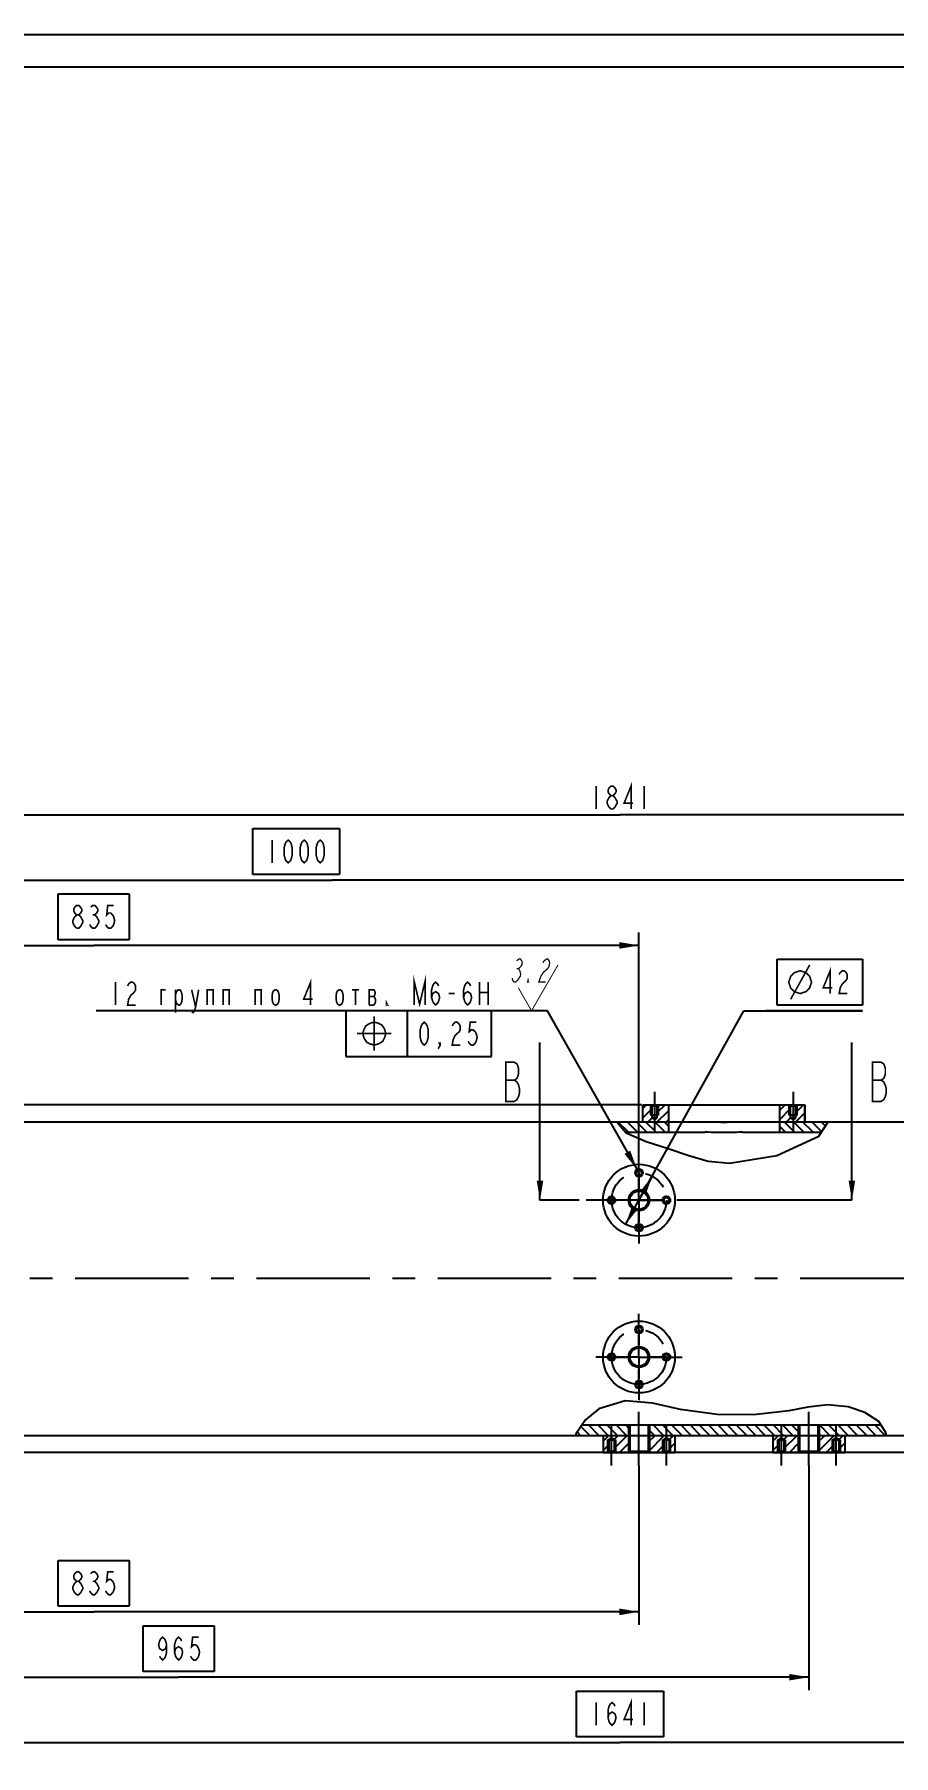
# Model space of a CAD drawing. Header units: millimetres. Extents: x 0 to 841, y 0 to 594.
# Drawn here: x 202.3 to 333.9, y 330.6 to 594 of the extents above; entities that cross this region are included whole.
import ezdxf

# ---------------------------------------------------------------- set-up
doc = ezdxf.new("R2010")
doc.units = ezdxf.units.MM
doc.header["$LTSCALE"] = 46.255
doc.linetypes.add('CENTER', pattern=[0.6, 0.375, -0.075, 0.075, -0.075])
doc.linetypes.add('PHANTOM', pattern=[0.8, 0.45, -0.05, 0.1, -0.05, 0.1, -0.05])
doc.layers.get('0').update_dxf_attribs({"linetype": 'CONTINUOUS'})
for name, color, linetype in [('ALL_AXIS', 7, 'CONTINUOUS'), ('ALL_DIMENSIONS', 7, 'CONTINUOUS'), ('ALL_ROUND', 7, 'CONTINUOUS'), ('ALL_SURF_FIN', 7, 'CONTINUOUS'), ('DEFAULT_1', 7, 'CENTER'), ('DEFAULT_3', 7, 'PHANTOM')]:
    doc.layers.add(name, color=color, linetype=linetype)
doc.styles.get("Standard").update_dxf_attribs({"font": 'txt', "width": 0.7})
doc.dimstyles.new('DIMSTYLE_1', dxfattribs={"dimtxt": 3.5, "dimasz": 3, "dimexe": 0.18, "dimexo": 0.0625, "dimgap": 0.09, "dimtad": 1, "dimlfac": 5, "dimdsep": 46, "dimtxsty": 'STANDARD', "dimblk": '_FILLED', "dimblk1": '_FILLED', "dimblk2": '_FILLED', "dimcen": 0.09, "dimadec": 0, "dimazin": 0, "dimtp": 1.2, "dimtm": 1.2, "dimtfac": 1, "dimtofl": 0, "dimtmove": 0, "dimatfit": 3, "dimldrblk": '_FILLED', "dimfxl": 1, "dimtolj": 1, "dimarcsym": 0})
doc.dimstyles.new('DIMSTYLE_12', dxfattribs={"dimtxt": 3.5, "dimasz": 3, "dimexe": 0.18, "dimexo": 0.0625, "dimgap": 0.09, "dimtad": 1, "dimdec": 5, "dimlfac": 5, "dimdsep": 46, "dimtxsty": 'STANDARD', "dimblk": '_FILLED', "dimblk1": '_FILLED', "dimblk2": '_FILLED', "dimcen": 0.09, "dimadec": 0, "dimazin": 0, "dimtp": 0.8, "dimtm": 0.8, "dimtfac": 1, "dimtdec": 5, "dimtofl": 0, "dimtmove": 0, "dimatfit": 3, "dimldrblk": '_FILLED', "dimfxl": 1, "dimtolj": 1, "dimarcsym": 0})
doc.dimstyles.new('DIMSTYLE_13', dxfattribs={"dimtxt": 3.5, "dimasz": 3, "dimexe": 0.18, "dimexo": 0.0625, "dimgap": 0.09, "dimtad": 1, "dimdec": 5, "dimlfac": 5, "dimdsep": 46, "dimtxsty": 'STANDARD', "dimblk": '_FILLED', "dimblk1": '_FILLED', "dimblk2": '_FILLED', "dimcen": 0.09, "dimadec": 0, "dimazin": 0, "dimtp": 1.2, "dimtm": 1.2, "dimtfac": 1, "dimtdec": 5, "dimtofl": 0, "dimtmove": 0, "dimatfit": 3, "dimldrblk": '_FILLED', "dimfxl": 1, "dimtolj": 1, "dimarcsym": 0})
doc.dimstyles.new('DIMSTYLE_3', dxfattribs={"dimtxt": 3.5, "dimasz": 3, "dimexe": 0.18, "dimexo": 0.0625, "dimgap": 0.09, "dimtad": 1, "dimtih": 1, "dimtoh": 1, "dimlfac": 5, "dimdsep": 46, "dimtxsty": 'STANDARD', "dimblk": '_FILLED', "dimblk1": '_FILLED', "dimblk2": '_FILLED', "dimcen": 0.09, "dimadec": 0, "dimazin": 0, "dimtp": 0.3, "dimtm": 0.3, "dimtfac": 1, "dimtofl": 0, "dimtmove": 0, "dimatfit": 3, "dimldrblk": '_FILLED', "dimfxl": 1, "dimtolj": 1, "dimarcsym": 0})
doc.dimstyles.new('DIMSTYLE_4', dxfattribs={"dimtxt": 3.5, "dimasz": 3, "dimexe": 0.18, "dimexo": 0.0625, "dimgap": 0.09, "dimtad": 1, "dimtih": 1, "dimtoh": 1, "dimlfac": 5, "dimdsep": 46, "dimtxsty": 'STANDARD', "dimblk": '_FILLED', "dimblk1": '_FILLED', "dimblk2": '_FILLED', "dimcen": 0.09, "dimadec": 0, "dimazin": 0, "dimtp": 0.1, "dimtm": 0.1, "dimtfac": 1, "dimtofl": 0, "dimtmove": 0, "dimatfit": 3, "dimldrblk": '_FILLED', "dimfxl": 1, "dimtolj": 1, "dimarcsym": 0})
doc.dimstyles.new('DIMSTYLE_9', dxfattribs={"dimtxt": 3.5, "dimasz": 3, "dimexe": 0.18, "dimexo": 0.0625, "dimgap": 0.09, "dimtad": 1, "dimdec": 5, "dimlfac": 5, "dimdsep": 46, "dimtxsty": 'STANDARD', "dimblk": '_FILLED', "dimblk1": '_FILLED', "dimblk2": '_FILLED', "dimcen": 0.09, "dimadec": 0, "dimazin": 0, "dimtp": 0.5, "dimtm": 0.5, "dimtfac": 1, "dimtdec": 5, "dimtofl": 0, "dimtmove": 0, "dimatfit": 3, "dimldrblk": '_FILLED', "dimfxl": 1, "dimtolj": 1, "dimarcsym": 0})
doc.dimstyles.get("Standard").update_dxf_attribs({"dimtxt": 3.5, "dimasz": 3, "dimexe": 0.18, "dimexo": 0.0625, "dimgap": 0.09, "dimtad": 1, "dimdec": 5, "dimdsep": 46, "dimtxsty": 'STANDARD', "dimblk": '_FILLED', "dimblk1": '_FILLED', "dimblk2": '_FILLED', "dimcen": 0.09, "dimadec": 0, "dimazin": 0, "dimtol": 1, "dimtp": 1e-05, "dimtm": 1e-05, "dimtfac": 1, "dimtdec": 5, "dimtofl": 0, "dimtmove": 0, "dimatfit": 3, "dimldrblk": '_FILLED', "dimfxl": 1, "dimtolj": 1, "dimarcsym": 0})

# ---------------------------------------------------------------- blocks, each defined once
blk = doc.blocks.new('_FILLED')
at = {"color": 0, "linetype": 'ByBlock'}
blk.add_solid([(0, 0), (-1, 0.167), (-1, -0.167)], dxfattribs=at)
blk = doc.blocks.new('*D2')
at = {"layer": 'ALL_DIMENSIONS', "color": 2, "linetype": 'Continuous'}
for p, q in [((107.87, 428.57), (107.87, 476.57)), ((107.87, 474.57), (291.97, 474.57)), ((476.07, 474.57), (291.97, 474.57)), ((476.07, 428.57), (476.07, 476.57))]:
    blk.add_line(p, q, dxfattribs=at)
at = {"layer": 'ALL_DIMENSIONS', "color": 2, "linetype": 'Continuous', "xscale": 3, "yscale": 3, "zscale": 3, "rotation": 180}
blk.add_blockref('_FILLED', (107.87, 474.57), dxfattribs=at)
at = {"layer": 'ALL_DIMENSIONS', "color": 2, "linetype": 'Continuous', "xscale": 3, "yscale": 3, "zscale": 3}
blk.add_blockref('_FILLED', (476.07, 474.57), dxfattribs=at)
blk = doc.blocks.new('*D10')
at = {"layer": 'ALL_DIMENSIONS', "color": 2, "linetype": 'Continuous'}
for p, q in [((294.87, 415.57), (310.93, 444.57)), ((310.93, 444.57), (329.11, 444.57)), ((329.11, 444.57), (314.3, 444.57)), ((296.9, 419.25), (294.87, 415.57)), ((292.83, 411.9), (294.87, 415.57))]:
    blk.add_line(p, q, dxfattribs=at)
at = {"layer": 'ALL_DIMENSIONS', "color": 2, "linetype": 'Continuous', "xscale": 3, "yscale": 3, "zscale": 3}
for p, rotation in [((296.9, 419.25), 61.0140254171), ((292.83, 411.9), 241.0140254171)]:
    blk.add_blockref('_FILLED', p, dxfattribs=dict(at, rotation=rotation))
blk = doc.blocks.new('*D11')
at = {"layer": 'ALL_DIMENSIONS', "color": 2, "linetype": 'Continuous'}
for p, q in [((274.05, 444.57), (211.75, 444.57)), ((280.85, 444.57), (274.05, 444.57)), ((294.57, 420.3), (280.85, 444.57))]:
    blk.add_line(p, q, dxfattribs=at)
at = {"layer": 'ALL_DIMENSIONS', "color": 2, "linetype": 'Continuous', "xscale": 3, "yscale": 3, "zscale": 3, "rotation": 299.4796698303}
blk.add_blockref('_FILLED', (294.57, 420.3), dxfattribs=at)
blk = doc.blocks.new('SF2_BL5', base_point=(278.95, 448.53))
at = {"layer": 'ALL_SURF_FIN', "color": 2, "linetype": 'Continuous'}
for points, const_width in [([(276.13, 452.19), (276.46, 452.48), (276.72, 452.48), (276.92, 452.19), (276.99, 451.9), (276.93, 451.6), (276.74, 451.31), (276.41, 451.02), (276.61, 450.73), (276.68, 450.44), (276.75, 450.15), (276.69, 449.85), (276.49, 449.56), (276.3, 449.27), (275.98, 448.98), (275.71, 448.98), (275.51, 449.27), (275.44, 449.56)], 0.194), ([(276.15, 451.02), (276.41, 451.02)], 0.194), ([(278.41, 444.57), (282.46, 451.58)], 0.146), ([(280.14, 451.9), (280.33, 452.19), (280.66, 452.48), (280.92, 452.48), (281.12, 452.19), (281.19, 451.9), (281.07, 451.31), (280.87, 451.02), (280.55, 450.73), (280.22, 450.44), (279.84, 449.85), (279.52, 448.98), (280.57, 448.98)], 0.194), ([(278.41, 444.57), (276.38, 448.1)], 0.146), ([(277.95, 448.98), (277.81, 448.98), (277.88, 449.27), (277.95, 448.98)], 0.194)]:
    blk.add_lwpolyline(points, dxfattribs=dict(at, const_width=const_width))
blk = doc.blocks.new('*D18')
at = {"layer": 'ALL_DIMENSIONS', "color": 2, "linetype": 'Continuous'}
for p, q in [((295.25, 430.17), (85.87, 430.17)), ((87.87, 430.17), (87.87, 403.57)), ((87.87, 376.97), (87.87, 403.57)), ((450.54, 376.97), (85.87, 376.97))]:
    blk.add_line(p, q, dxfattribs=at)
at = {"layer": 'ALL_DIMENSIONS', "color": 2, "linetype": 'Continuous', "xscale": 3, "yscale": 3, "zscale": 3}
for p, rotation in [((87.87, 430.17), 90), ((87.87, 376.97), 270)]:
    blk.add_blockref('_FILLED', p, dxfattribs=dict(at, rotation=rotation))
blk = doc.blocks.new('*D24')
at = {"layer": 'ALL_DIMENSIONS', "color": 2, "linetype": 'Continuous'}
for p, q in [((127.87, 422.17), (127.87, 456.57)), ((294.87, 422.17), (294.87, 456.57)), ((127.87, 454.57), (211.37, 454.57)), ((294.87, 454.57), (211.37, 454.57))]:
    blk.add_line(p, q, dxfattribs=at)
at = {"layer": 'ALL_DIMENSIONS', "color": 2, "linetype": 'Continuous', "xscale": 3, "yscale": 3, "zscale": 3, "rotation": 180}
blk.add_blockref('_FILLED', (127.87, 454.57), dxfattribs=at)
at = {"layer": 'ALL_DIMENSIONS', "color": 2, "linetype": 'Continuous', "xscale": 3, "yscale": 3, "zscale": 3}
blk.add_blockref('_FILLED', (294.87, 454.57), dxfattribs=at)
blk = doc.blocks.new('*D25')
at = {"layer": 'ALL_DIMENSIONS', "color": 2, "linetype": 'Continuous'}
for p, q in [((147.87, 403.57), (147.87, 466.57)), ((347.87, 403.57), (347.87, 466.57)), ((147.87, 464.57), (247.87, 464.57)), ((347.87, 464.57), (247.87, 464.57))]:
    blk.add_line(p, q, dxfattribs=at)
at = {"layer": 'ALL_DIMENSIONS', "color": 2, "linetype": 'Continuous', "xscale": 3, "yscale": 3, "zscale": 3, "rotation": 180}
blk.add_blockref('_FILLED', (147.87, 464.57), dxfattribs=at)
at = {"layer": 'ALL_DIMENSIONS', "color": 2, "linetype": 'Continuous', "xscale": 3, "yscale": 3, "zscale": 3}
blk.add_blockref('_FILLED', (347.87, 464.57), dxfattribs=at)
blk = doc.blocks.new('*D26')
at = {"layer": 'ALL_DIMENSIONS', "color": 2, "linetype": 'Continuous'}
for p, q in [((127.87, 374.97), (127.87, 350.57)), ((294.87, 374.97), (294.87, 350.57)), ((127.87, 352.57), (211.37, 352.57)), ((294.87, 352.57), (211.37, 352.57))]:
    blk.add_line(p, q, dxfattribs=at)
at = {"layer": 'ALL_DIMENSIONS', "color": 2, "linetype": 'Continuous', "xscale": 3, "yscale": 3, "zscale": 3, "rotation": 180}
blk.add_blockref('_FILLED', (127.87, 352.57), dxfattribs=at)
at = {"layer": 'ALL_DIMENSIONS', "color": 2, "linetype": 'Continuous', "xscale": 3, "yscale": 3, "zscale": 3}
blk.add_blockref('_FILLED', (294.87, 352.57), dxfattribs=at)
blk = doc.blocks.new('*D27')
at = {"layer": 'ALL_DIMENSIONS', "color": 2, "linetype": 'Continuous'}
for p, q in [((127.87, 374.97), (127.87, 340.57)), ((320.87, 374.97), (320.87, 340.57)), ((127.87, 342.57), (224.37, 342.57)), ((320.87, 342.57), (224.37, 342.57))]:
    blk.add_line(p, q, dxfattribs=at)
at = {"layer": 'ALL_DIMENSIONS', "color": 2, "linetype": 'Continuous', "xscale": 3, "yscale": 3, "zscale": 3, "rotation": 180}
blk.add_blockref('_FILLED', (127.87, 342.57), dxfattribs=at)
at = {"layer": 'ALL_DIMENSIONS', "color": 2, "linetype": 'Continuous', "xscale": 3, "yscale": 3, "zscale": 3}
blk.add_blockref('_FILLED', (320.87, 342.57), dxfattribs=at)
blk = doc.blocks.new('*D28')
at = {"layer": 'ALL_DIMENSIONS', "color": 2, "linetype": 'Continuous'}
for p, q in [((127.87, 374.97), (127.87, 330.57)), ((456.07, 374.97), (456.07, 330.57)), ((127.87, 332.57), (291.97, 332.57)), ((456.07, 332.57), (291.97, 332.57))]:
    blk.add_line(p, q, dxfattribs=at)
at = {"layer": 'ALL_DIMENSIONS', "color": 2, "linetype": 'Continuous', "xscale": 3, "yscale": 3, "zscale": 3, "rotation": 180}
blk.add_blockref('_FILLED', (127.87, 332.57), dxfattribs=at)
at = {"layer": 'ALL_DIMENSIONS', "color": 2, "linetype": 'Continuous', "xscale": 3, "yscale": 3, "zscale": 3}
blk.add_blockref('_FILLED', (456.07, 332.57), dxfattribs=at)

msp = doc.modelspace()

# ---------------------------------------------------------------- linework, layer by layer
at = {"color": 7, "linetype": 'Continuous'}
for p, q in [((0, 594), (841, 594)), ((835, 589), (20, 589)), ((295.4673863, 427.5731106), (295.4673863, 430.1731106)), ((295.4673863, 430.1731106), (320.2673863, 430.1731106)), ((296.8673863, 429.9731106), (296.6673863, 430.1731106)), ((296.8673863, 428.1731106), (296.8673863, 429.9731106)), ((297.6673863, 429.9731106), (296.8673863, 429.9731106)), ((297.6673863, 429.9731106), (297.8673863, 430.1731106)), ((297.6673863, 428.1731106), (297.6673863, 429.9731106)), ((299.3673863, 430.1731106), (299.3673863, 425.9731106)), ((316.3673863, 430.1731106), (316.3673863, 425.9731106)), ((318.0673863, 429.9731106), (317.8673863, 430.1731106)), ((318.0673863, 428.1731106), (318.0673863, 429.9731106)), ((318.8673863, 429.9731106), (318.0673863, 429.9731106)), ((318.8673863, 429.9731106), (319.0673863, 430.1731106)), ((318.8673863, 428.1731106), (318.8673863, 429.9731106)), ((320.2673863, 430.1731106), (320.2673863, 427.5731106)), ((110.2673863, 427.5731106), (473.6673863, 427.5731106)), ((291.4634247, 427.5731106), (292.8975307, 425.9109072)), ((297.8673863, 428.5731106), (296.6673863, 428.5731106)), ((297.6673863, 428.1731106), (296.8673863, 428.1731106)), ((297.2673863, 427.9327663), (296.8673863, 428.1731106)), ((297.2673863, 427.9327663), (297.6673863, 428.1731106)), ((319.0673863, 428.5731106), (317.8673863, 428.5731106)), ((318.8673863, 428.1731106), (318.0673863, 428.1731106)), ((318.4673863, 427.9327663), (318.0673863, 428.1731106)), ((318.4673863, 427.9327663), (318.8673863, 428.1731106)), ((322.4133093, 425.3913959), (323.8384572, 427.5731106)), ((292.8438633, 425.9731106), (304.995105, 425.9731106)), ((292.8975307, 425.9109072), (295.9516613, 424.5396779)), ((295.9516613, 424.5396779), (299.3618314, 423.47453)), ((310.7396677, 425.9731106), (322.7932992, 425.9731106)), ((315.9676243, 422.4371514), (322.4133093, 425.3913959)), ((299.3618314, 423.47453), (302.5018145, 422.4174736)), ((302.5018145, 422.4174736), (305.4787273, 421.5717011)), ((305.4787273, 421.5717011), (308.7255427, 421.2272393)), ((308.7255427, 421.2272393), (315.9676243, 422.4371514)), ((292.7292492, 384.8787825), (288.7304563, 383.6432136)), ((296.926219, 384.4997923), (292.7292492, 384.8787825)), ((288.7304563, 383.6432136), (286.6931986, 381.9581527)), ((301.2000313, 383.545028), (296.926219, 384.4997923)), ((306.8414286, 382.750736), (301.2000313, 383.545028)), ((312.380423, 382.7080594), (306.8414286, 382.750736)), ((317.7934027, 383.3486567), (312.380423, 382.7080594)), ((320.7347819, 383.9030593), (317.7934027, 383.3486567)), ((323.7415694, 384.23568), (320.7347819, 383.9030593)), ((326.9246663, 383.9377705), (323.7415694, 384.23568)), ((329.4631965, 383.0692033), (326.9246663, 383.9377705)), ((331.5887436, 381.691233), (329.4631965, 383.0692033)), ((285.2271897, 379.8796965), (285.1631122, 379.5731106)), ((285.1631122, 379.5731106), (332.6573263, 379.5731106)), ((286.6931986, 381.9581527), (285.2271897, 379.8796965)), ((286.1394805, 381.1731106), (331.9175077, 381.1731106)), ((289.3673863, 379.5731106), (289.3673863, 376.9731106)), ((293.4673863, 381.1731106), (293.4673863, 377.1731106)), ((296.2673863, 381.1731106), (296.2673863, 377.1731106)), ((300.3673863, 379.5731106), (300.3673863, 376.9731106)), ((315.3673863, 379.5731106), (315.3673863, 376.9731106)), ((319.4673863, 381.1731106), (319.4673863, 377.1731106)), ((322.2673863, 381.1731106), (322.2673863, 377.1731106)), ((326.3673863, 379.5731106), (326.3673863, 376.9731106)), ((332.7176185, 379.9121597), (331.5887436, 381.691233)), ((332.6573263, 379.5731106), (332.7176185, 379.9121597)), ((289.3673863, 376.9731106), (300.3673863, 376.9731106)), ((290.0673863, 378.8931106), (291.2673863, 378.8931106)), ((290.2673863, 377.1731106), (290.0673863, 376.9731106)), ((290.6673863, 379.2134548), (290.2673863, 378.9731106)), ((290.2673863, 378.9731106), (291.0673863, 378.9731106)), ((290.2673863, 378.9731106), (290.2673863, 377.1731106)), ((290.2673863, 377.1731106), (291.0673863, 377.1731106)), ((290.6673863, 379.2134548), (291.0673863, 378.9731106)), ((291.0673863, 378.9731106), (291.0673863, 377.1731106)), ((291.0673863, 377.1731106), (291.2673863, 376.9731106)), ((293.4673863, 377.1731106), (293.2673863, 376.9731106)), ((293.4673863, 377.1731106), (296.2673863, 377.1731106)), ((296.2673863, 377.1731106), (296.4673863, 376.9731106)), ((298.4673863, 378.8931106), (299.6673863, 378.8931106)), ((298.6673863, 377.1731106), (298.4673863, 376.9731106)), ((299.0673863, 379.2134548), (298.6673863, 378.9731106)), ((298.6673863, 378.9731106), (299.4673863, 378.9731106)), ((298.6673863, 378.9731106), (298.6673863, 377.1731106)), ((298.6673863, 377.1731106), (299.4673863, 377.1731106)), ((299.0673863, 379.2134548), (299.4673863, 378.9731106)), ((299.4673863, 378.9731106), (299.4673863, 377.1731106)), ((299.4673863, 377.1731106), (299.6673863, 376.9731106)), ((315.3673863, 376.9731106), (326.3673863, 376.9731106)), ((316.0673863, 378.8931106), (317.2673863, 378.8931106)), ((316.2673863, 377.1731106), (316.0673863, 376.9731106)), ((316.6673863, 379.2134548), (316.2673863, 378.9731106)), ((316.2673863, 378.9731106), (317.0673863, 378.9731106)), ((316.2673863, 378.9731106), (316.2673863, 377.1731106)), ((316.2673863, 377.1731106), (317.0673863, 377.1731106)), ((316.6673863, 379.2134548), (317.0673863, 378.9731106)), ((317.0673863, 378.9731106), (317.0673863, 377.1731106)), ((317.0673863, 377.1731106), (317.2673863, 376.9731106)), ((319.4673863, 377.1731106), (319.2673863, 376.9731106)), ((319.4673863, 377.1731106), (322.2673863, 377.1731106)), ((322.2673863, 377.1731106), (322.4673863, 376.9731106)), ((324.4673863, 378.8931106), (325.6673863, 378.8931106)), ((324.6673863, 377.1731106), (324.4673863, 376.9731106)), ((325.0673863, 379.2134548), (324.6673863, 378.9731106)), ((324.6673863, 378.9731106), (325.4673863, 378.9731106)), ((324.6673863, 378.9731106), (324.6673863, 377.1731106)), ((324.6673863, 377.1731106), (325.4673863, 377.1731106)), ((325.0673863, 379.2134548), (325.4673863, 378.9731106)), ((325.4673863, 378.9731106), (325.4673863, 377.1731106)), ((325.4673863, 377.1731106), (325.6673863, 376.9731106))]:
    msp.add_line(p, q, dxfattribs=at)
at = {"color": 5, "linetype": 'Continuous'}
for p, q in [((279.7100161, 433.6956454), (279.7100161, 439.6956454)), ((327.4719668, 433.6956454), (327.4719668, 439.6956454))]:
    msp.add_line(p, q, dxfattribs=at)
at = {"color": 2, "linetype": 'Continuous'}
for p, q in [((295.4673863, 429.6157682), (296.0247286, 430.1731106)), ((295.4673863, 428.2015547), (296.8673863, 429.6015547)), ((296.6673863, 428.5731106), (296.6673863, 430.1731106)), ((297.6673863, 428.9873411), (298.8531558, 430.1731106)), ((297.8673863, 428.5731106), (297.8673863, 430.1731106)), ((316.3673863, 429.3025648), (317.2379321, 430.1731106)), ((316.3673863, 427.8883512), (318.0673863, 429.5883512)), ((317.8673863, 428.5731106), (317.8673863, 430.1731106)), ((318.8673863, 428.9741377), (320.0663592, 430.1731106)), ((319.0673863, 428.5731106), (319.0673863, 430.1731106)), ((293.2452368, 425.9731106), (291.6452368, 427.5731106)), ((294.6594504, 425.9731106), (293.0594504, 427.5731106)), ((296.0736639, 425.9731106), (294.4736639, 427.5731106)), ((297.4878775, 425.9731106), (295.8878775, 427.5731106)), ((296.2531558, 427.5731106), (296.8673863, 428.1873411)), ((298.902091, 425.9731106), (297.302091, 427.5731106)), ((297.6673693, 427.5731106), (299.3673863, 429.2731276)), ((299.3673863, 426.9220288), (298.7163046, 427.5731106)), ((299.0815829, 427.5731106), (299.3673863, 427.858914)), ((317.2868673, 425.9731106), (316.3673863, 426.8925916)), ((318.7010809, 425.9731106), (317.1010809, 427.5731106)), ((317.4663592, 427.5731106), (318.0673863, 428.1741377)), ((320.1152945, 425.9731106), (318.5152945, 427.5731106)), ((318.8805728, 427.5731106), (320.2673863, 428.9599241)), ((321.529508, 425.9731106), (319.929508, 427.5731106)), ((322.8527343, 426.0640979), (321.3437216, 427.5731106)), ((323.41152, 426.9195257), (322.7579352, 427.5731106)), ((285.9051214, 379.5731106), (285.3807802, 380.0974518)), ((287.319335, 379.5731106), (285.9657062, 380.9267394)), ((288.7335485, 379.5731106), (287.1335485, 381.1731106)), ((290.1477621, 379.5731106), (288.5477621, 381.1731106)), ((289.3673863, 378.6874326), (290.2530643, 379.5731106)), ((291.5619757, 379.5731106), (289.9619757, 381.1731106)), ((291.0673186, 378.9731513), (291.6672778, 379.5731106)), ((291.0673863, 377.5590055), (293.0814914, 379.5731106)), ((292.9761892, 379.5731106), (291.3761892, 381.1731106)), ((293.4673863, 380.496127), (292.7904028, 381.1731106)), ((293.2673863, 381.1731106), (293.2673863, 376.9731106)), ((297.2188299, 379.5731106), (296.2673863, 380.5245541)), ((296.2673863, 378.5163648), (297.3241321, 379.5731106)), ((296.302866, 377.1376309), (298.7383456, 379.5731106)), ((296.4673863, 381.1731106), (296.4673863, 376.9731106)), ((298.6330435, 379.5731106), (297.0330435, 381.1731106)), ((300.047257, 379.5731106), (298.447257, 381.1731106)), ((299.4673863, 378.8879377), (300.1525592, 379.5731106)), ((301.4614706, 379.5731106), (299.8614706, 381.1731106)), ((302.8756842, 379.5731106), (301.2756842, 381.1731106)), ((304.2898977, 379.5731106), (302.6898977, 381.1731106)), ((305.7041113, 379.5731106), (304.1041113, 381.1731106)), ((307.1183249, 379.5731106), (305.5183249, 381.1731106)), ((308.5325384, 379.5731106), (306.9325384, 381.1731106)), ((309.946752, 379.5731106), (308.346752, 381.1731106)), ((311.3609655, 379.5731106), (309.7609655, 381.1731106)), ((312.7751791, 379.5731106), (311.1751791, 381.1731106)), ((314.1893927, 379.5731106), (312.5893927, 381.1731106)), ((315.6036062, 379.5731106), (314.0036062, 381.1731106)), ((315.3673863, 378.6874326), (316.2530643, 379.5731106)), ((317.0178198, 379.5731106), (315.4178198, 381.1731106)), ((318.4320334, 379.5731106), (316.8320334, 381.1731106)), ((317.0673186, 378.9731513), (317.6672778, 379.5731106)), ((317.0673863, 377.5590055), (319.0814914, 379.5731106)), ((319.4673863, 379.9519711), (318.2462469, 381.1731106)), ((319.2673863, 381.1731106), (319.2673863, 376.9731106)), ((322.674674, 379.5731106), (322.2673863, 379.9803983)), ((322.2673863, 378.5163648), (323.3241321, 379.5731106)), ((322.302866, 377.1376309), (324.7383456, 379.5731106)), ((322.4673863, 381.1731106), (322.4673863, 376.9731106)), ((324.0888876, 379.5731106), (322.4888876, 381.1731106)), ((325.5031012, 379.5731106), (323.9031012, 381.1731106)), ((326.9173147, 379.5731106), (325.3173147, 381.1731106)), ((325.4673863, 378.8879377), (326.1525592, 379.5731106)), ((328.3315283, 379.5731106), (326.7315283, 381.1731106)), ((329.7457419, 379.5731106), (328.1457419, 381.1731106)), ((331.1599554, 379.5731106), (329.5599554, 381.1731106)), ((332.574169, 379.5731106), (330.974169, 381.1731106)), ((289.3673863, 377.2732191), (290.2673863, 378.1732191)), ((290.0673863, 378.8931106), (290.0673863, 376.9731106)), ((291.2673863, 378.8931106), (291.2673863, 376.9731106)), ((291.895705, 376.9731106), (293.4673863, 378.5447919)), ((297.5525592, 376.9731106), (298.6673863, 378.0879377)), ((298.4673863, 378.8931106), (298.4673863, 376.9731106)), ((299.4673863, 377.4737241), (300.3673863, 378.3737241)), ((299.6673863, 378.8931106), (299.6673863, 376.9731106)), ((315.3673863, 377.2732191), (316.2673863, 378.1732191)), ((316.0673863, 378.8931106), (316.0673863, 376.9731106)), ((317.2673863, 378.8931106), (317.2673863, 376.9731106)), ((317.895705, 376.9731106), (319.4673863, 378.5447919)), ((323.5525592, 376.9731106), (324.6673863, 378.0879377)), ((324.4673863, 378.8931106), (324.4673863, 376.9731106)), ((325.4673863, 377.4737241), (326.3673863, 378.3737241)), ((325.6673863, 378.8931106), (325.6673863, 376.9731106))]:
    msp.add_line(p, q, dxfattribs=at)
at = {"color": 7, "linetype": 'Continuous', "const_width": 0.25}
for points in [[(274.4600215, 433.9456394), (275.7725184, 433.9456394), (276.1662752, 434.1956706), (276.2975274, 434.4456505), (276.428754, 434.9456615), (276.428754, 435.6956524), (276.2975274, 436.1956635), (276.1662752, 436.4456433), (275.7725184, 436.6956232), (274.4600215, 436.6956232), (274.4600215, 430.6956446), (275.7725184, 430.6956446), (276.1662752, 430.9456245), (276.428754, 431.4456355), (276.5600063, 431.9456465), (276.5600063, 432.6956375), (276.428754, 433.1956485), (276.1662752, 433.6956595), (275.7725184, 433.9456394)], [(330.6219748, 433.9456394), (331.9344717, 433.9456394), (332.3282285, 434.1956706), (332.4594551, 434.4456505), (332.5907073, 434.9456615), (332.5907073, 435.6956524), (332.4594551, 436.1956635), (332.3282285, 436.4456433), (331.9344717, 436.6956232), (330.6219748, 436.6956232), (330.6219748, 430.6956446), (331.9344717, 430.6956446), (332.3282285, 430.9456245), (332.5907073, 431.4456355), (332.7219596, 431.9456465), (332.7219596, 432.6956375), (332.5907073, 433.1956485), (332.3282285, 433.6956595), (331.9344717, 433.9456394)]]:
    msp.add_lwpolyline(points, dxfattribs=at)
at = {"color": 7, "linetype": 'Continuous'}
for points in [[(304.995105, 427.5731106), (305.4600777, 427.5702232), (305.9313502, 427.5635371), (306.4096819, 427.5555826), (306.8927945, 427.5483986), (307.3792228, 427.5434869), (307.8672864, 427.5417375), (308.3553605, 427.5434856), (308.8418137, 427.5483964), (309.3249634, 427.5555805), (309.8033384, 427.5635357), (310.2746524, 427.5702227), (310.7396677, 427.5731106)], [(310.7396677, 425.9731106), (310.2744166, 425.9682895), (309.8030508, 425.9571105), (309.3248685, 425.9437712), (308.841975, 425.9316937), (308.355655, 425.9234154), (307.8676686, 425.9204495), (307.3796527, 425.9234092), (306.8932622, 425.9316836), (306.4102638, 425.9437615), (305.9319594, 425.9571041), (305.4604761, 425.9682873), (304.995105, 425.9731106)]]:
    msp.add_lwpolyline(points, dxfattribs=at)
for centre, radius in [((294.8673863, 415.5731106), 5.5), ((294.8673863, 419.7731106), 0.6), ((294.8673863, 419.7731106), 0.4), ((294.8673863, 415.5731106), 1.6), ((294.8673863, 415.5731106), 1.4), ((290.6673863, 415.5731106), 0.6), ((290.6673863, 415.5731106), 0.4), ((299.0673863, 415.5731106), 0.6), ((299.0673863, 415.5731106), 0.4), ((294.8673863, 411.3731106), 0.6), ((294.8673863, 411.3731106), 0.4), ((294.8673863, 391.5731106), 5.5), ((294.8673863, 395.7731106), 0.6), ((294.8673863, 395.7731106), 0.4), ((294.8673863, 391.5731106), 1.6), ((294.8673863, 391.5731106), 1.4), ((290.6673863, 391.5731106), 0.6), ((290.6673863, 391.5731106), 0.4), ((299.0673863, 391.5731106), 0.6), ((299.0673863, 391.5731106), 0.4), ((294.8673863, 387.3731106), 0.6), ((294.8673863, 387.3731106), 0.4)]:
    msp.add_circle(centre, radius, dxfattribs=at)
at = {"layer": 'ALL_AXIS', "color": 7, "linetype": 'CENTER'}
for p, q in [((297.2673863, 432.1731106), (297.2673863, 426.1731106)), ((318.4673863, 432.1731106), (318.4673863, 426.1731106)), ((294.8673863, 415.5731106), (294.8673863, 418.9731106)), ((294.8673863, 415.5731106), (291.4673863, 415.5731106)), ((294.8673863, 415.5731106), (294.8673863, 412.1731106)), ((294.8673863, 415.5731106), (298.2673863, 415.5731106)), ((475.6673863, 403.5731106), (108.2673863, 403.5731106)), ((294.8673863, 391.5731106), (294.8673863, 394.9731106)), ((294.8673863, 391.5731106), (291.4673863, 391.5731106)), ((294.8673863, 391.5731106), (298.2673863, 391.5731106)), ((294.8673863, 391.5731106), (294.8673863, 388.1731106)), ((294.8673863, 374.9731106), (294.8673863, 383.1731106)), ((320.8673863, 374.9731106), (320.8673863, 383.1731106))]:
    msp.add_line(p, q, dxfattribs=at)
at = {"layer": 'ALL_AXIS', "color": 7, "linetype": 'Continuous'}
for p, q in [((320.2673863, 427.5731106), (320.2673863, 430.1731106)), ((289.3673863, 379.5731106), (289.3673863, 376.9731106)), ((315.3673863, 379.5731106), (315.3673863, 376.9731106))]:
    msp.add_line(p, q, dxfattribs=at)
at = {"layer": 'ALL_DIMENSIONS', "color": 2, "linetype": 'Continuous'}
for p, q in [((235.7229709, 465.4481106), (235.7229709, 472.4481106)), ((235.7229709, 472.4481106), (249.0229709, 472.4481106)), ((249.0229709, 472.4481106), (249.0229709, 465.4481106)), ((249.0229709, 465.4481106), (235.7229709, 465.4481106)), ((205.9423863, 455.4481106), (205.9423863, 462.4481106)), ((205.9423863, 462.4481106), (216.7923863, 462.4481106)), ((216.7923863, 462.4481106), (216.7923863, 455.4481106)), ((216.7923863, 455.4481106), (205.9423863, 455.4481106)), ((316.0472611, 445.4481106), (316.0472611, 452.4481106)), ((316.0472611, 452.4481106), (329.1139278, 452.4481106)), ((329.1139278, 452.4481106), (329.1139278, 445.4481106)), ((329.1139278, 445.4481106), (316.0472611, 445.4481106)), ((249.9596582, 444.5731106), (249.9596582, 437.5731106)), ((272.3013249, 444.5731106), (249.9596582, 444.5731106)), ((259.4388249, 437.5731106), (259.4388249, 444.5731106)), ((272.3013249, 437.5731106), (272.3013249, 444.5731106)), ((249.9596582, 437.5731106), (272.3013249, 437.5731106)), ((205.9423863, 353.4481106), (205.9423863, 360.4481106)), ((205.9423863, 360.4481106), (216.7923863, 360.4481106)), ((216.7923863, 360.4481106), (216.7923863, 353.4481106)), ((216.7923863, 353.4481106), (205.9423863, 353.4481106)), ((218.9423863, 343.4481106), (218.9423863, 350.4481106)), ((218.9423863, 350.4481106), (229.7923863, 350.4481106)), ((229.7923863, 350.4481106), (229.7923863, 343.4481106)), ((229.7923863, 343.4481106), (218.9423863, 343.4481106)), ((285.3173863, 340.4481106), (298.6173863, 340.4481106)), ((285.3173863, 333.4481106), (285.3173863, 340.4481106)), ((298.6173863, 340.4481106), (298.6173863, 333.4481106)), ((298.6173863, 333.4481106), (285.3173863, 333.4481106))]:
    msp.add_line(p, q, dxfattribs=at)
at = {"layer": 'ALL_DIMENSIONS', "color": 2, "linetype": 'Continuous', "const_width": 0.25}
for points in [[(293.6517503, 475.4480963), (293.6517503, 478.9481223), (292.5798911, 476.3231284), (293.9580141, 476.3231284)], [(288.2923772, 478.9481223), (288.2923772, 475.4480963)], [(289.9767641, 476.6147887), (290.2830022, 477.1981093), (290.5892661, 477.4897695), (290.8955042, 477.4897695), (291.201768, 477.1981093)], [(290.5892661, 477.4897695), (290.2830022, 477.7814298), (290.1298831, 478.0730901), (290.1298831, 478.3648017), (290.2830022, 478.656462), (290.5892661, 478.9481223), (290.8955042, 478.9481223), (291.201768, 478.656462), (291.3548871, 478.3648017), (291.3548871, 478.0730901), (291.201768, 477.7814298), (290.8955042, 477.4897695)], [(291.201768, 477.1981093), (291.5080062, 476.6147887), (291.5080062, 476.3231284), (291.3548871, 476.0314681), (291.201768, 475.7397565), (290.8955042, 475.4480963), (290.5892661, 475.4480963)], [(295.6423753, 478.9481223), (295.6423753, 475.4480963)], [(289.9767641, 476.3231284), (289.9767641, 476.6147887)], [(290.5892661, 475.4480963), (290.2830022, 475.7397565), (289.9767641, 476.3231284)], [(238.6979645, 470.6981196), (238.6979645, 467.1980936)], [(241.1479725, 467.1980936), (240.8417086, 467.4897539), (240.6885896, 467.7814655), (240.5354705, 468.3647861), (240.5354705, 469.5314272), (240.6885896, 470.1147991), (240.8417086, 470.4064594), (241.1479725, 470.6981196), (241.4542106, 470.4064594), (241.6073554, 470.1147991), (241.7604745, 469.5314272), (241.7604745, 468.3647861), (241.6073554, 467.7814655), (241.4542106, 467.4897539), (241.1479725, 467.1980936)], [(243.5979804, 467.1980936), (243.2917166, 467.4897539), (243.1385975, 467.7814655), (242.9854784, 468.3647861), (242.9854784, 469.5314272), (243.1385975, 470.1147991), (243.2917166, 470.4064594), (243.5979804, 470.6981196), (243.9042186, 470.4064594), (244.0573376, 470.1147991), (244.2104824, 469.5314272), (244.2104824, 468.3647861), (244.0573376, 467.7814655), (243.9042186, 467.4897539), (243.5979804, 467.1980936)], [(246.0479627, 467.1980936), (245.7417245, 467.4897539), (245.5886054, 467.7814655), (245.4354607, 468.3647861), (245.4354607, 469.5314272), (245.5886054, 470.1147991), (245.7417245, 470.4064594), (246.0479627, 470.6981196), (246.3542265, 470.4064594), (246.5073456, 470.1147991), (246.6604647, 469.5314272), (246.6604647, 468.3647861), (246.5073456, 467.7814655), (246.3542265, 467.4897539), (246.0479627, 467.1980936)], [(208.1517604, 458.3647704), (208.4580114, 458.948091), (208.7642624, 459.2398026), (209.0705134, 459.2398026), (209.3767644, 458.948091), (209.5298835, 458.6564307), (209.6830154, 458.3647704), (209.6830154, 458.0731102)], [(208.7642624, 457.1981293), (208.4580114, 457.4897896), (208.3048923, 457.7814499), (208.1517604, 458.0731102), (208.1517604, 458.3647704)], [(208.7642624, 459.2398026), (208.4580114, 459.5314629), (208.3048923, 459.8231232), (208.3048923, 460.1147834), (208.4580114, 460.4064437), (208.7642624, 460.698104), (209.0705134, 460.698104), (209.3767644, 460.4064437), (209.5298835, 460.1147834), (209.5298835, 459.8231232), (209.3767644, 459.5314629), (209.0705134, 459.2398026)], [(210.9080065, 460.4064437), (211.2142575, 460.698104), (211.5205085, 460.698104), (211.8267595, 460.4064437), (211.9798914, 460.1147834), (211.9798914, 459.8231232), (211.8267595, 459.5314629), (211.5205085, 459.2398026), (211.8267595, 458.948091), (211.9798914, 458.6564307), (212.1330105, 458.3647704), (212.1330105, 458.0731102), (211.8267595, 457.4897896)], [(211.2142575, 459.2398026), (211.5205085, 459.2398026)], [(214.4298865, 460.698104), (213.5111335, 460.698104), (213.3580145, 459.2398026), (213.6642655, 459.5314629), (213.9705164, 459.5314629), (214.2767674, 459.2398026), (214.4298865, 458.948091), (214.5830056, 458.3647704), (214.4298865, 457.7814499), (214.2767674, 457.4897896), (213.9705164, 457.1981293), (213.6642655, 457.1981293), (213.3580145, 457.4897896), (213.2048826, 457.7814499)], [(209.6830154, 458.0731102), (209.3767644, 457.4897896), (209.0705134, 457.1981293), (208.7642624, 457.1981293)], [(211.8267595, 457.4897896), (211.5205085, 457.1981293), (211.2142575, 457.1981293), (210.9080065, 457.4897896), (210.7548875, 457.7814499)], [(317.7972638, 448.9481267), (318.088924, 449.8231075), (318.6722703, 450.4064281), (319.5472511, 450.6980884), (320.4222576, 450.4064281), (321.0056038, 449.8231075), (321.2972641, 448.9481267), (321.0056038, 448.0730945), (320.4222576, 447.489774), (319.5472511, 447.1981137), (318.6722703, 447.489774), (318.088924, 448.0730945), (317.7972638, 448.9481267)], [(318.088924, 446.3231329), (321.0056038, 451.5731205)], [(324.1482921, 447.1981137), (324.1482921, 450.6980884), (323.0764329, 448.0730945), (324.4545559, 448.0730945)], [(325.5264151, 450.1147678), (325.6795599, 450.4064281), (325.985798, 450.6980884), (326.2920619, 450.6980884), (326.5983, 450.4064281), (326.7514191, 450.1147678), (326.7514191, 449.5314473), (326.5983, 449.239787), (326.2920619, 448.9481267), (325.985798, 448.6564664), (325.6795599, 448.0730945), (325.5264151, 447.1981137), (326.7514191, 447.1981137)], [(214.7263205, 448.9481267), (214.7263205, 445.4481007)], [(216.5638137, 448.3647548), (216.7169584, 448.6564664), (217.0231966, 448.9481267), (217.3294604, 448.9481267), (217.6356985, 448.6564664), (217.7888176, 448.3647548), (217.7888176, 447.7814343), (217.6356985, 447.489774)], [(221.6935081, 445.4481007), (221.6935081, 447.7814343), (222.3825697, 447.7814343)], [(223.9138375, 447.0522836), (223.990397, 447.3439438), (224.1435161, 447.6356041), (224.2966352, 447.7814343), (224.5263138, 447.7814343), (224.6794585, 447.6356041), (224.8325776, 447.3439438), (224.9091371, 446.9064534), (224.9091371, 446.3231329), (224.8325776, 445.8855911), (224.6794585, 445.5939308), (224.5263138, 445.4481007), (224.3731947, 445.4481007), (224.1435161, 445.5939308), (223.990397, 445.8855911), (223.9138375, 446.1773027)], [(223.9138375, 447.7814343), (223.9138375, 444.2814596)], [(226.3638197, 447.7814343), (226.9763217, 445.1564404)], [(226.4403793, 444.4272897), (226.5169388, 444.2814596), (226.593524, 444.2814596), (226.7466431, 444.4272897), (226.8232026, 444.5731199), (226.9763217, 445.1564404), (227.4357046, 447.7814343)], [(228.7372681, 445.4481007), (228.7372681, 447.7814343), (229.6560083, 447.7814343), (229.6560083, 445.4481007)], [(231.1872504, 445.4481007), (231.1872504, 447.7814343), (232.1060162, 447.7814343), (232.1060162, 445.4481007)], [(236.0872663, 445.4481007), (236.0872663, 447.7814343), (237.0060064, 447.7814343), (237.0060064, 445.4481007)], [(238.6903933, 446.9064534), (238.7669528, 447.3439438), (238.9200719, 447.6356041), (239.1497505, 447.7814343), (239.3028953, 447.7814343), (239.5325739, 447.6356041), (239.685693, 447.3439438), (239.7622525, 446.9064534), (239.7622525, 446.3231329), (239.685693, 445.8855911), (239.5325739, 445.5939308), (239.3028953, 445.4481007), (239.1497505, 445.4481007), (238.9200719, 445.5939308), (238.7669528, 445.8855911), (238.6903933, 446.3231329), (238.6903933, 446.9064534)], [(244.5857088, 445.4481007), (244.5857088, 448.9481267), (243.5138239, 446.3231329), (244.891947, 446.3231329)], [(248.4903994, 446.9064534), (248.5669589, 447.3439438), (248.720078, 447.6356041), (248.9497566, 447.7814343), (249.1028757, 447.7814343), (249.33258, 447.6356041), (249.485699, 447.3439438), (249.5622586, 446.9064534), (249.5622586, 446.3231329), (249.485699, 445.8855911), (249.33258, 445.5939308), (249.1028757, 445.4481007), (248.9497566, 445.4481007), (248.720078, 445.5939308), (248.5669589, 445.8855911), (248.4903994, 446.3231329), (248.4903994, 446.9064534)], [(250.9403816, 447.7814343), (252.0122665, 447.7814343)], [(251.4763241, 447.7814343), (251.4763241, 445.4481007)], [(253.5435086, 445.4481007), (253.5435086, 447.7814343), (254.2325702, 447.7814343), (254.3856892, 447.6356041), (254.4622744, 447.3439438), (254.4622744, 447.1981137), (254.3856892, 446.9064534), (254.2325702, 446.7606233), (253.5435086, 446.7606233)], [(260.4341495, 445.4481007), (260.4341495, 449.0939568), (261.2763301, 445.5939308), (262.1185107, 449.0939568), (262.1185107, 445.4481007)], [(263.1138361, 446.6147932), (263.2669552, 447.1981137), (263.7263124, 447.489774), (264.1856953, 447.1981137), (264.3388144, 446.6147932), (264.1856953, 446.0314213), (264.0325762, 445.739761), (263.7263124, 445.4481007), (263.4200742, 445.739761), (263.2669552, 446.0314213), (263.1138361, 446.6147932), (263.1138361, 447.7814343), (263.2669552, 448.3647548), (263.4200742, 448.6564664), (263.7263124, 448.9481267), (264.0325762, 448.6564664), (264.1856953, 448.3647548)], [(268.0138263, 446.6147932), (268.1669454, 447.1981137), (268.6263283, 447.489774), (269.0857112, 447.1981137), (269.2388303, 446.6147932), (269.0857112, 446.0314213), (268.9325664, 445.739761), (268.6263283, 445.4481007), (268.3200645, 445.739761), (268.1669454, 446.0314213), (268.0138263, 446.6147932), (268.0138263, 447.7814343), (268.1669454, 448.3647548), (268.3200645, 448.6564664), (268.6263283, 448.9481267), (268.9325664, 448.6564664), (269.0857112, 448.3647548)], [(270.4638342, 448.9481267), (270.4638342, 445.4481007)], [(271.7653977, 448.9481267), (271.7653977, 445.4481007)], [(217.6356985, 447.489774), (217.0231966, 446.9064534), (216.7169584, 446.3231329), (216.5638137, 445.4481007), (217.7888176, 445.4481007)], [(253.5435086, 445.4481007), (254.2325702, 445.4481007), (254.3856892, 445.5939308), (254.4622744, 445.739761), (254.538834, 446.0314213), (254.538834, 446.1773027), (254.4622744, 446.468963), (254.3856892, 446.6147932), (254.2325702, 446.7606233)], [(256.3763143, 445.4481007), (256.2231952, 445.4481007), (256.2231952, 445.739761), (256.3763143, 445.4481007)], [(265.7169374, 447.1981137), (266.6357032, 447.1981137)], [(270.4638342, 447.3439438), (271.7653977, 447.3439438)], [(252.5846537, 441.0730939), (252.7304838, 440.4897733), (252.8763139, 440.198113), (253.1679999, 439.7606226), (253.7513204, 439.4689623), (254.3346667, 439.3231322), (254.9179872, 439.4689623), (255.2096475, 439.6147925), (255.6471636, 439.9064528), (255.9388239, 440.4897733), (256.084654, 441.0730939), (255.9388239, 441.6564658), (255.7929937, 441.948126), (255.5013334, 442.3856165), (254.9179872, 442.6772767), (254.3346667, 442.8231069), (253.7513204, 442.6772767), (253.4596602, 442.5314466), (253.0221697, 442.2397863), (252.7304838, 441.6564658), (252.5846537, 441.0730939)], [(254.3346667, 438.4481), (254.3346667, 443.6980877)], [(261.9763251, 439.3231322), (261.6700869, 439.6147925), (261.5169422, 439.9064528), (261.3638231, 440.4897733), (261.3638231, 441.6564658), (261.5169422, 442.2397863), (261.6700869, 442.5314466), (261.9763251, 442.8231069), (262.2825632, 442.5314466), (262.435708, 442.2397863), (262.5888271, 441.6564658), (262.5888271, 440.4897733), (262.435708, 439.9064528), (262.2825632, 439.6147925), (261.9763251, 439.3231322)], [(266.2638133, 442.2397863), (266.416958, 442.5314466), (266.7231962, 442.8231069), (267.02946, 442.8231069), (267.3356982, 442.5314466), (267.4888173, 442.2397863), (267.4888173, 441.6564658), (267.3356982, 441.3647542), (267.02946, 441.0730939), (266.7231962, 440.7814336), (266.416958, 440.198113), (266.2638133, 439.3231322), (267.4888173, 439.3231322)], [(269.9388252, 442.8231069), (269.0200851, 442.8231069), (268.8669403, 441.3647542), (269.1732041, 441.6564658), (269.4794423, 441.6564658), (269.7857061, 441.3647542), (269.9388252, 441.0730939), (270.0919443, 440.4897733), (269.9388252, 439.9064528), (269.7857061, 439.6147925), (269.4794423, 439.3231322), (269.1732041, 439.3231322), (268.8669403, 439.6147925), (268.7138212, 439.9064528)], [(251.7096472, 441.0730939), (256.9596605, 441.0730939)], [(264.426333, 439.3231322), (264.2731883, 439.6147925), (264.426333, 439.6147925), (264.426333, 439.3231322), (264.1200692, 438.7397603)], [(208.7642624, 357.2397818), (208.4580114, 357.5314421), (208.3048923, 357.8231024), (208.3048923, 358.1147883), (208.4580114, 358.4064486), (208.7642624, 358.6981089), (209.0705134, 358.6981089), (209.3767644, 358.4064486), (209.5298835, 358.1147883), (209.5298835, 357.8231024), (209.3767644, 357.5314421), (209.0705134, 357.2397818)], [(210.9080065, 358.4064486), (211.2142575, 358.6981089), (211.5205085, 358.6981089), (211.8267595, 358.4064486), (211.9798914, 358.1147883), (211.9798914, 357.8231024), (211.8267595, 357.5314421), (211.5205085, 357.2397818), (211.8267595, 356.9481216), (212.1330105, 356.3647753)], [(214.4298865, 358.6981089), (213.5111335, 358.6981089), (213.3580145, 357.2397818), (213.6642655, 357.5314421), (213.9705164, 357.5314421), (214.2767674, 357.2397818), (214.4298865, 356.9481216), (214.5830056, 356.3647753), (214.4298865, 355.7814548), (214.2767674, 355.4897688), (213.9705164, 355.1981086), (213.6642655, 355.1981086), (213.3580145, 355.4897688), (213.2048826, 355.7814548)], [(208.1517604, 356.0731151), (208.1517604, 356.3647753), (208.3048923, 356.6564356), (208.4580114, 356.9481216), (208.7642624, 357.2397818), (209.0705134, 357.2397818), (209.3767644, 356.9481216), (209.6830154, 356.3647753)], [(208.7642624, 355.1981086), (208.4580114, 355.4897688), (208.1517604, 356.0731151)], [(209.6830154, 356.3647753), (209.6830154, 356.0731151), (209.5298835, 355.7814548), (209.3767644, 355.4897688), (209.0705134, 355.1981086), (208.7642624, 355.1981086)], [(211.8267595, 355.4897688), (211.5205085, 355.1981086), (211.2142575, 355.1981086), (210.9080065, 355.4897688), (210.7548875, 355.7814548)], [(211.2142575, 357.2397818), (211.5205085, 357.2397818)], [(212.1330105, 356.3647753), (212.1330105, 356.0731151), (211.8267595, 355.4897688)], [(222.5298884, 347.5314521), (222.3767693, 346.9481059), (221.9173864, 346.6564456), (221.4580035, 346.9481059), (221.3048844, 347.5314521), (221.4580035, 348.1147727), (221.6111483, 348.406433), (221.9173864, 348.6981189), (222.2236246, 348.406433), (222.3767693, 348.1147727), (222.5298884, 347.5314521), (222.5298884, 346.3647854), (222.3767693, 345.7814391), (222.2236246, 345.4897789), (221.9173864, 345.1981186), (221.6111483, 345.4897789), (221.4580035, 345.7814391)], [(223.7548924, 346.3647854), (223.9080114, 346.9481059), (224.3673943, 347.2397662), (224.8267516, 346.9481059), (224.9798963, 346.3647854), (224.8267516, 345.7814391), (224.6736325, 345.4897789), (224.3673943, 345.1981186), (224.0611305, 345.4897789), (223.9080114, 345.7814391), (223.7548924, 346.3647854), (223.7548924, 347.5314521), (223.9080114, 348.1147727), (224.0611305, 348.406433), (224.3673943, 348.6981189), (224.6736325, 348.406433), (224.8267516, 348.1147727)], [(227.4298786, 348.6981189), (226.5111385, 348.6981189), (226.3580194, 347.2397662), (226.6642575, 347.5314521), (226.9705214, 347.5314521), (227.2767595, 347.2397662), (227.4298786, 346.9481059), (227.5830233, 346.3647854), (227.4298786, 345.7814391), (227.2767595, 345.4897789), (226.9705214, 345.1981186), (226.6642575, 345.1981186), (226.3580194, 345.4897789), (226.2048746, 345.7814391)], [(288.2923772, 338.6981033), (288.2923772, 335.198103)], [(290.1298831, 336.3647697), (290.2830022, 336.948116), (290.7423851, 337.2397762), (291.201768, 336.948116), (291.3548871, 336.3647697), (291.201768, 335.7814492), (291.048649, 335.4897889), (290.7423851, 335.198103), (290.436147, 335.4897889), (290.2830022, 335.7814492), (290.1298831, 336.3647697), (290.1298831, 337.5314365), (290.2830022, 338.1147827), (290.436147, 338.406443), (290.7423851, 338.6981033), (291.048649, 338.406443), (291.201768, 338.1147827)], [(293.6517503, 335.198103), (293.6517503, 338.6981033), (292.5798911, 336.0731095), (293.9580141, 336.0731095)], [(295.6423753, 338.6981033), (295.6423753, 335.198103)]]:
    msp.add_lwpolyline(points, dxfattribs=at)
at = {"layer": 'ALL_ROUND', "color": 7, "linetype": 'Continuous'}
for p, q in [((156.5223733, 427.5731106), (291.4634247, 427.5731106)), ((323.8384572, 427.5731106), (473.6673863, 427.5731106)), ((134.9287905, 379.5731106), (285.1631122, 379.5731106)), ((332.6573263, 379.5731106), (445.9367236, 379.5731106))]:
    msp.add_line(p, q, dxfattribs=at)
at = {"layer": 'DEFAULT_1', "color": 7, "linetype": 'CENTER'}
for p, q in [((294.8673863, 419.7731106), (294.8673863, 422.1731106)), ((294.8673863, 419.7731106), (294.8673863, 417.3731106)), ((294.8673863, 411.3731106), (294.8673863, 413.7731106)), ((294.8673863, 411.3731106), (294.8673863, 408.9731106)), ((294.8673863, 395.7731106), (294.8673863, 398.1731106)), ((294.8673863, 395.7731106), (294.8673863, 393.3731106)), ((290.6673863, 391.5731106), (288.2673863, 391.5731106)), ((290.6673863, 391.5731106), (293.0673863, 391.5731106)), ((299.0673863, 391.5731106), (296.6673863, 391.5731106)), ((299.0673863, 391.5731106), (301.4673863, 391.5731106)), ((294.8673863, 387.3731106), (294.8673863, 389.7731106)), ((294.8673863, 387.3731106), (294.8673863, 384.9731106)), ((290.6673863, 374.9731106), (290.6673863, 380.9731106)), ((299.0673863, 374.9731106), (299.0673863, 380.9731106)), ((316.6673863, 374.9731106), (316.6673863, 380.9731106)), ((325.0673863, 374.9731106), (325.0673863, 380.9731106))]:
    msp.add_line(p, q, dxfattribs=at)
for centre in [(294.8673863, 415.5731106), (294.8673863, 391.5731106)]:
    msp.add_circle(centre, 4.2, dxfattribs=at)
at = {"layer": 'DEFAULT_3', "color": 5, "linetype": 'PHANTOM'}
for p, q in [((285.7100161, 415.5731106), (279.7100161, 415.5731106)), ((327.4719668, 415.5731106), (321.4719668, 415.5731106))]:
    msp.add_line(p, q, dxfattribs=at)
at = {"layer": 'DEFAULT_3', "color": 2, "linetype": 'PHANTOM'}
msp.add_line((321.4719668, 415.5731106), (285.7100161, 415.5731106), dxfattribs=at)

# ---------------------------------------------------------------- block references
at = {"layer": 'ALL_SURF_FIN', "color": 2, "linetype": 'Continuous'}
msp.add_blockref('SF2_BL5', (278.9525623, 448.5264414), dxfattribs=at)

# ---------------------------------------------------------------- dimensions: what is measured, and where the dimension line sits
at = {"layer": 'ALL_DIMENSIONS', "color": 2, "linetype": 'Continuous'}
for base, p1, p2, dimstyle, picture, middle in [((476.0673863, 474.5731106), (107.8673863, 428.5731106), (476.0673863, 428.5731106), 'DIMSTYLE_1', '*D2', (287.0673863, 475.4481106)), ((347.8673863, 464.5731106), (147.8673863, 403.5731106), (347.8673863, 403.5731106), 'DIMSTYLE_12', '*D25', (237.4729709, 467.1981106)), ((294.8673863, 454.5731106), (127.8673863, 422.1731106), (294.8673863, 422.1731106), 'DIMSTYLE_12', '*D24', (207.6923863, 457.1981106)), ((294.8673863, 352.5731106), (127.8673863, 374.9731106), (294.8673863, 374.9731106), 'DIMSTYLE_12', '*D26', (207.6923863, 355.1981106)), ((320.8673863, 342.5731106), (127.8673863, 374.9731106), (320.8673863, 374.9731106), 'DIMSTYLE_12', '*D27', (220.6923863, 345.1981106)), ((456.0673863, 332.5731106), (127.8673863, 374.9731106), (456.0673863, 374.9731106), 'DIMSTYLE_13', '*D28', (287.0673863, 335.1981106))]:
    dim = msp.add_linear_dim(base=base, p1=p1, p2=p2, dimstyle=dimstyle, dxfattribs=at)
    dim.commit()
    dim.dimension.update_dxf_attribs({"geometry": picture, "text_midpoint": middle, "dimtype": 160})
dim = msp.add_diameter_dim_2p(p1=(294.5721175, 420.2954288), p2=(295.1626552, 419.2507923), text='12 групп по 4 отв. М<>-6Н', dimstyle='DIMSTYLE_4', dxfattribs=at)
dim.commit()
dim.dimension.update_dxf_attribs({"geometry": '*D11', "text_midpoint": (213.5013249, 445.4481106), "dimtype": 163})
dim = msp.add_diameter_dim_2p(p1=(296.9026875, 419.2470117), p2=(292.8320852, 411.8992095), dimstyle='DIMSTYLE_3', dxfattribs=at)
dim.commit()
dim.dimension.update_dxf_attribs({"geometry": '*D10', "text_midpoint": (317.7972611, 447.1981106), "dimtype": 163})
dim = msp.add_linear_dim(base=(87.8673863, 376.9731106), p1=(295.2516139, 430.1731106), p2=(450.5447963, 376.9731106), angle=270, dimstyle='DIMSTYLE_9', dxfattribs=at)
dim.commit()
dim.dimension.update_dxf_attribs({"geometry": '*D18', "text_midpoint": (86.9923863, 399.8981106), "dimtype": 160})

# ---------------------------------------------------------------- leaders
at = {"color": 7, "linetype": 'Continuous'}
for points in [[(279.7100161, 415.5731106), (279.7100161, 433.6956454)], [(327.4719668, 415.5731106), (327.4719668, 433.6956454)]]:
    msp.add_leader(points, dimstyle='STANDARD', override={"dimtad": 0}, dxfattribs=at)

doc.saveas('drawing.dxf')
